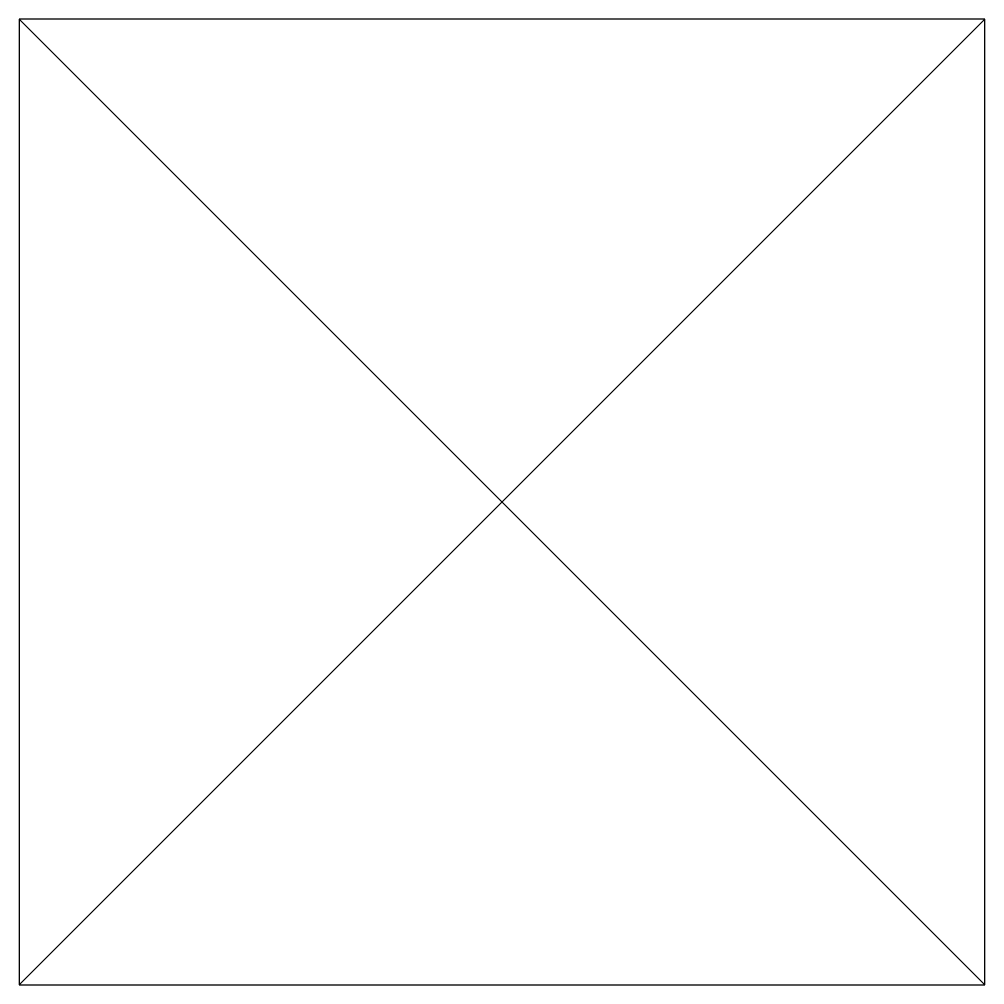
# Model space of a CAD drawing. Header units: millimetres. Extents: x -2894.331 to -2894.181, y 3748.849 to 3748.999.
import ezdxf

# ---------------------------------------------------------------- set-up
doc = ezdxf.new("R2010")
doc.units = ezdxf.units.MM
doc.layers.add('Ele_caixas', color=2, linetype='Continuous')

msp = doc.modelspace()

# ---------------------------------------------------------------- linework, layer by layer
at = {"layer": 'Ele_caixas', "color": 1}
for p, q in [((-2894.18059, 3748.99933), (-2894.33059, 3748.84933)), ((-2894.33059, 3748.99933), (-2894.18059, 3748.84933))]:
    msp.add_line(p, q, dxfattribs=at)
at = {"layer": 'Ele_caixas', "color": 3}
msp.add_lwpolyline([(-2894.33059, 3748.84933), (-2894.18059, 3748.84933), (-2894.18059, 3748.99933), (-2894.33059, 3748.99933)], close=True, dxfattribs=at)

doc.saveas('drawing.dxf')
